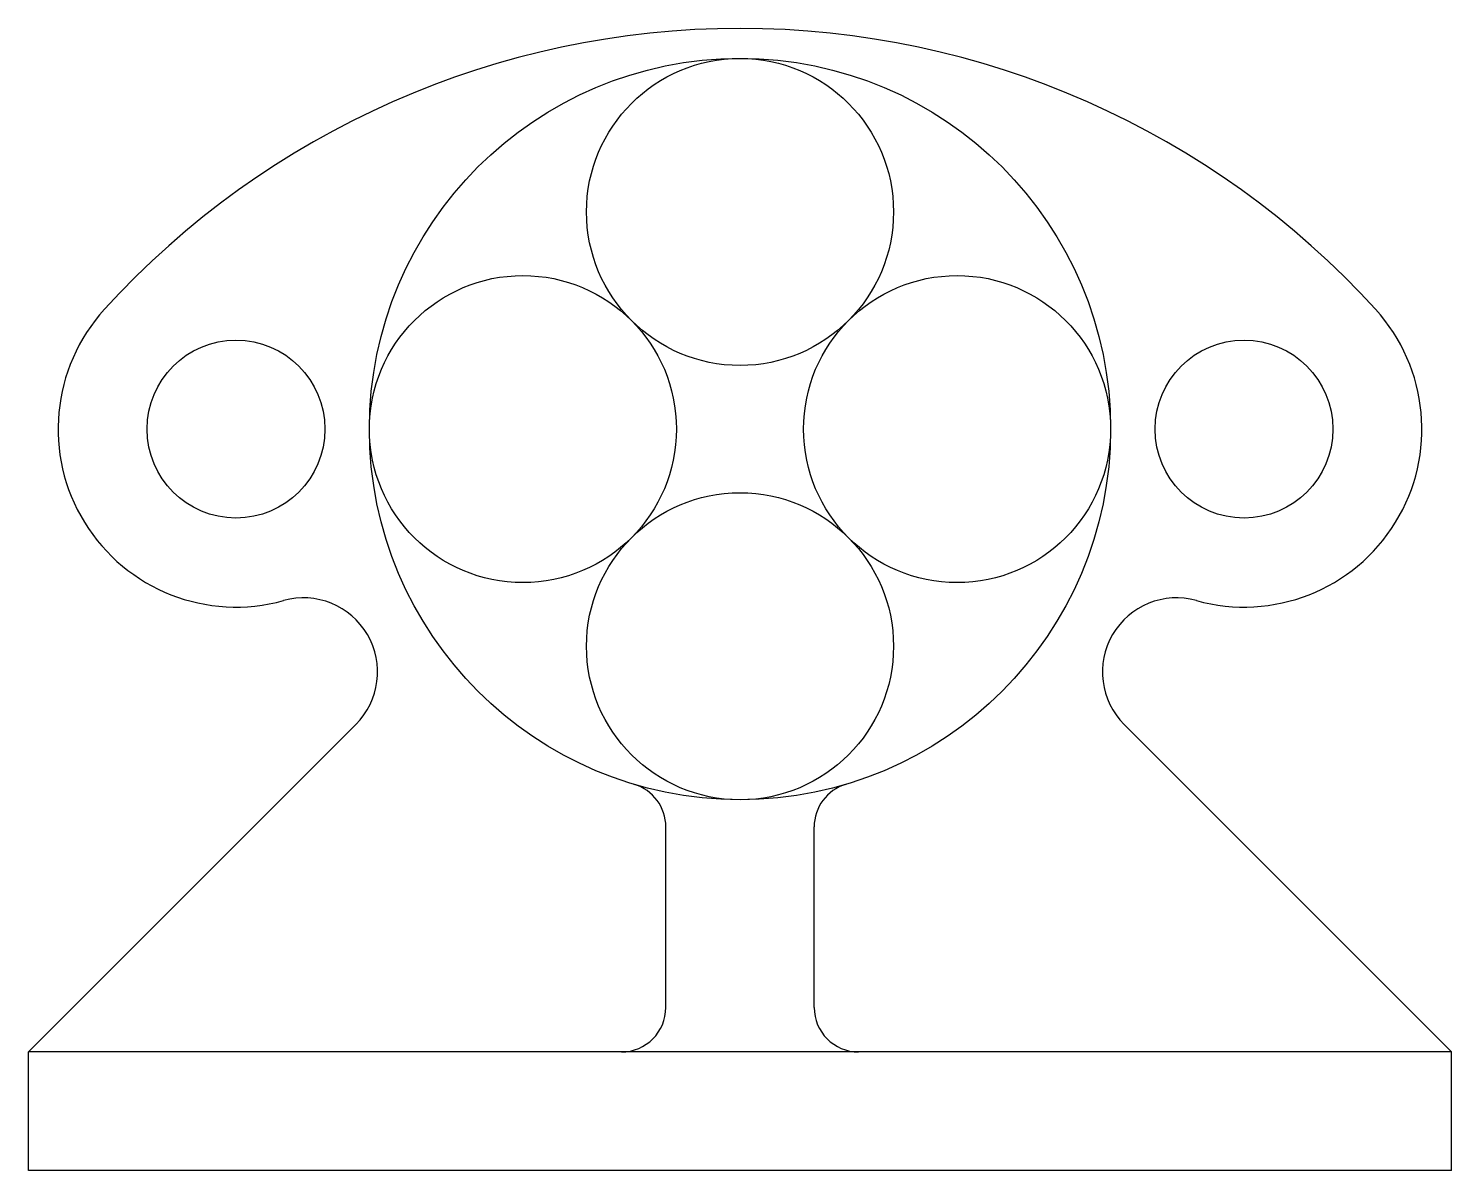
# Model space of a CAD drawing. Header units: inches. Extents: x 52.8 to 148.8, y -10.6 to 66.4.
import ezdxf

# ---------------------------------------------------------------- set-up
doc = ezdxf.new("R2010")
doc.units = ezdxf.units.IN
doc.header["$MEASUREMENT"] = 0

msp = doc.modelspace()

# ---------------------------------------------------------------- linework, layer by layer
for p, q in [((52.805, -2.647), (74.889, 19.438)), ((148.805, -2.647), (126.72, 19.438)), ((95.805, 0.353), (95.805, 12.521)), ((95.805, 0.353), (95.805, 12.521)), ((95.805, 0.353), (95.805, 12.521)), ((105.805, 0.353), (105.805, 12.521)), ((52.805, -10.647), (52.805, -2.647)), ((148.805, -2.647), (52.805, -2.647)), ((148.805, -10.647), (148.805, -2.647)), ((148.805, -10.647), (52.805, -10.647))]:
    msp.add_line(p, q)
for centre, radius in [((100.805, 39.353), 25), ((100.805, 53.998), 10.355), ((86.16, 39.353), 10.355), ((115.449, 39.353), 10.355), ((66.805, 39.353), 6), ((134.805, 39.353), 6), ((100.805, 24.709), 10.355)]:
    msp.add_circle(centre, radius)
for centre, radius, start, end in [((100.805, 8.37), 58, 42.34261, 137.65739), ((66.805, 39.353), 12, 137.65739, 285.52015), ((134.805, 39.353), 12, 254.47985, 42.34261), ((71.353, 22.973), 5, 315, 105.52015), ((130.256, 22.973), 5, 74.47985, 225), ((92.805, 12.521), 3, 360, 73.39845), ((108.805, 12.521), 3, 106.60155, 180), ((92.805, 0.353), 3, 270, 0), ((108.805, 0.353), 3, 180, 270)]:
    msp.add_arc(centre, radius, start, end)

doc.saveas('drawing.dxf')
